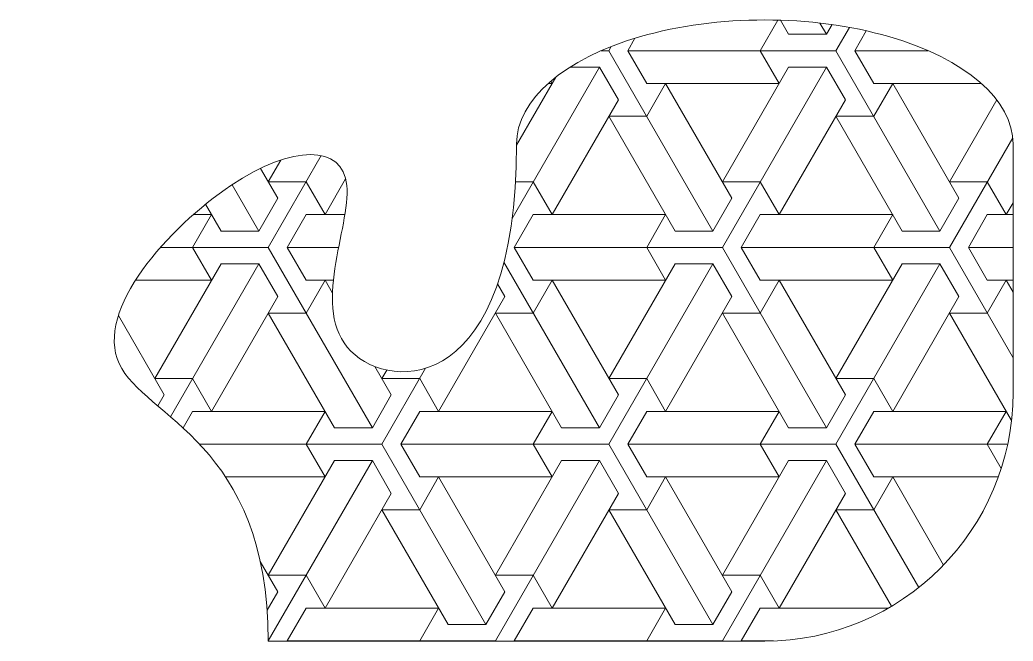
# Model space of a CAD drawing. Header units: millimetres. Extents: x -10 to 30, y 0 to 25.
import ezdxf

# ---------------------------------------------------------------- set-up
doc = ezdxf.new("R2010")
doc.units = ezdxf.units.MM
doc.layers.get('0').update_dxf_attribs({"lineweight": 13, "true_color": 0xffffff})

msp = doc.modelspace()

# ---------------------------------------------------------------- hatches: boundary and pattern name
h = msp.add_hatch()
h.set_pattern_fill('ESCHER', color=256, scale=0.3, style=0, pattern_type=0)
edge = h.paths.add_edge_path(flags=0)
edge.add_line((0, 0), (20, 0))
edge.add_arc((20, 10), 10, 270, 360)
edge.add_line((30, 10), (30, 20))
edge.add_ellipse((20, 20), major_axis=(10, 0), ratio=0.5, start_angle=0, end_angle=180)
edge.add_spline(control_points=[(10, 20), (10, 10), (0, 10), (5, 20), (-1, 20), (-10, 10), (0, 8), (0, 0)], knot_values=[0, 0, 0, 0, 1, 2, 3, 4, 5, 5, 5, 5], degree=3, periodic=0)

# ---------------------------------------------------------------- linework, layer by layer
for p, q in [((30, 20), (30, 10)), ((0, 0), (20, 0))]:
    msp.add_line(p, q)
msp.add_arc((20, 10), 10, 270, 0)
msp.add_ellipse((20, 20), major_axis=(10, 0), ratio=0.5, start_param=0, end_param=3.141593)
msp.add_open_spline([(10, 20), (10, 10), (0, 10), (5, 20), (-1, 20), (-10, 10), (0, 8), (0, 0)], degree=3)

doc.saveas('drawing.dxf')
